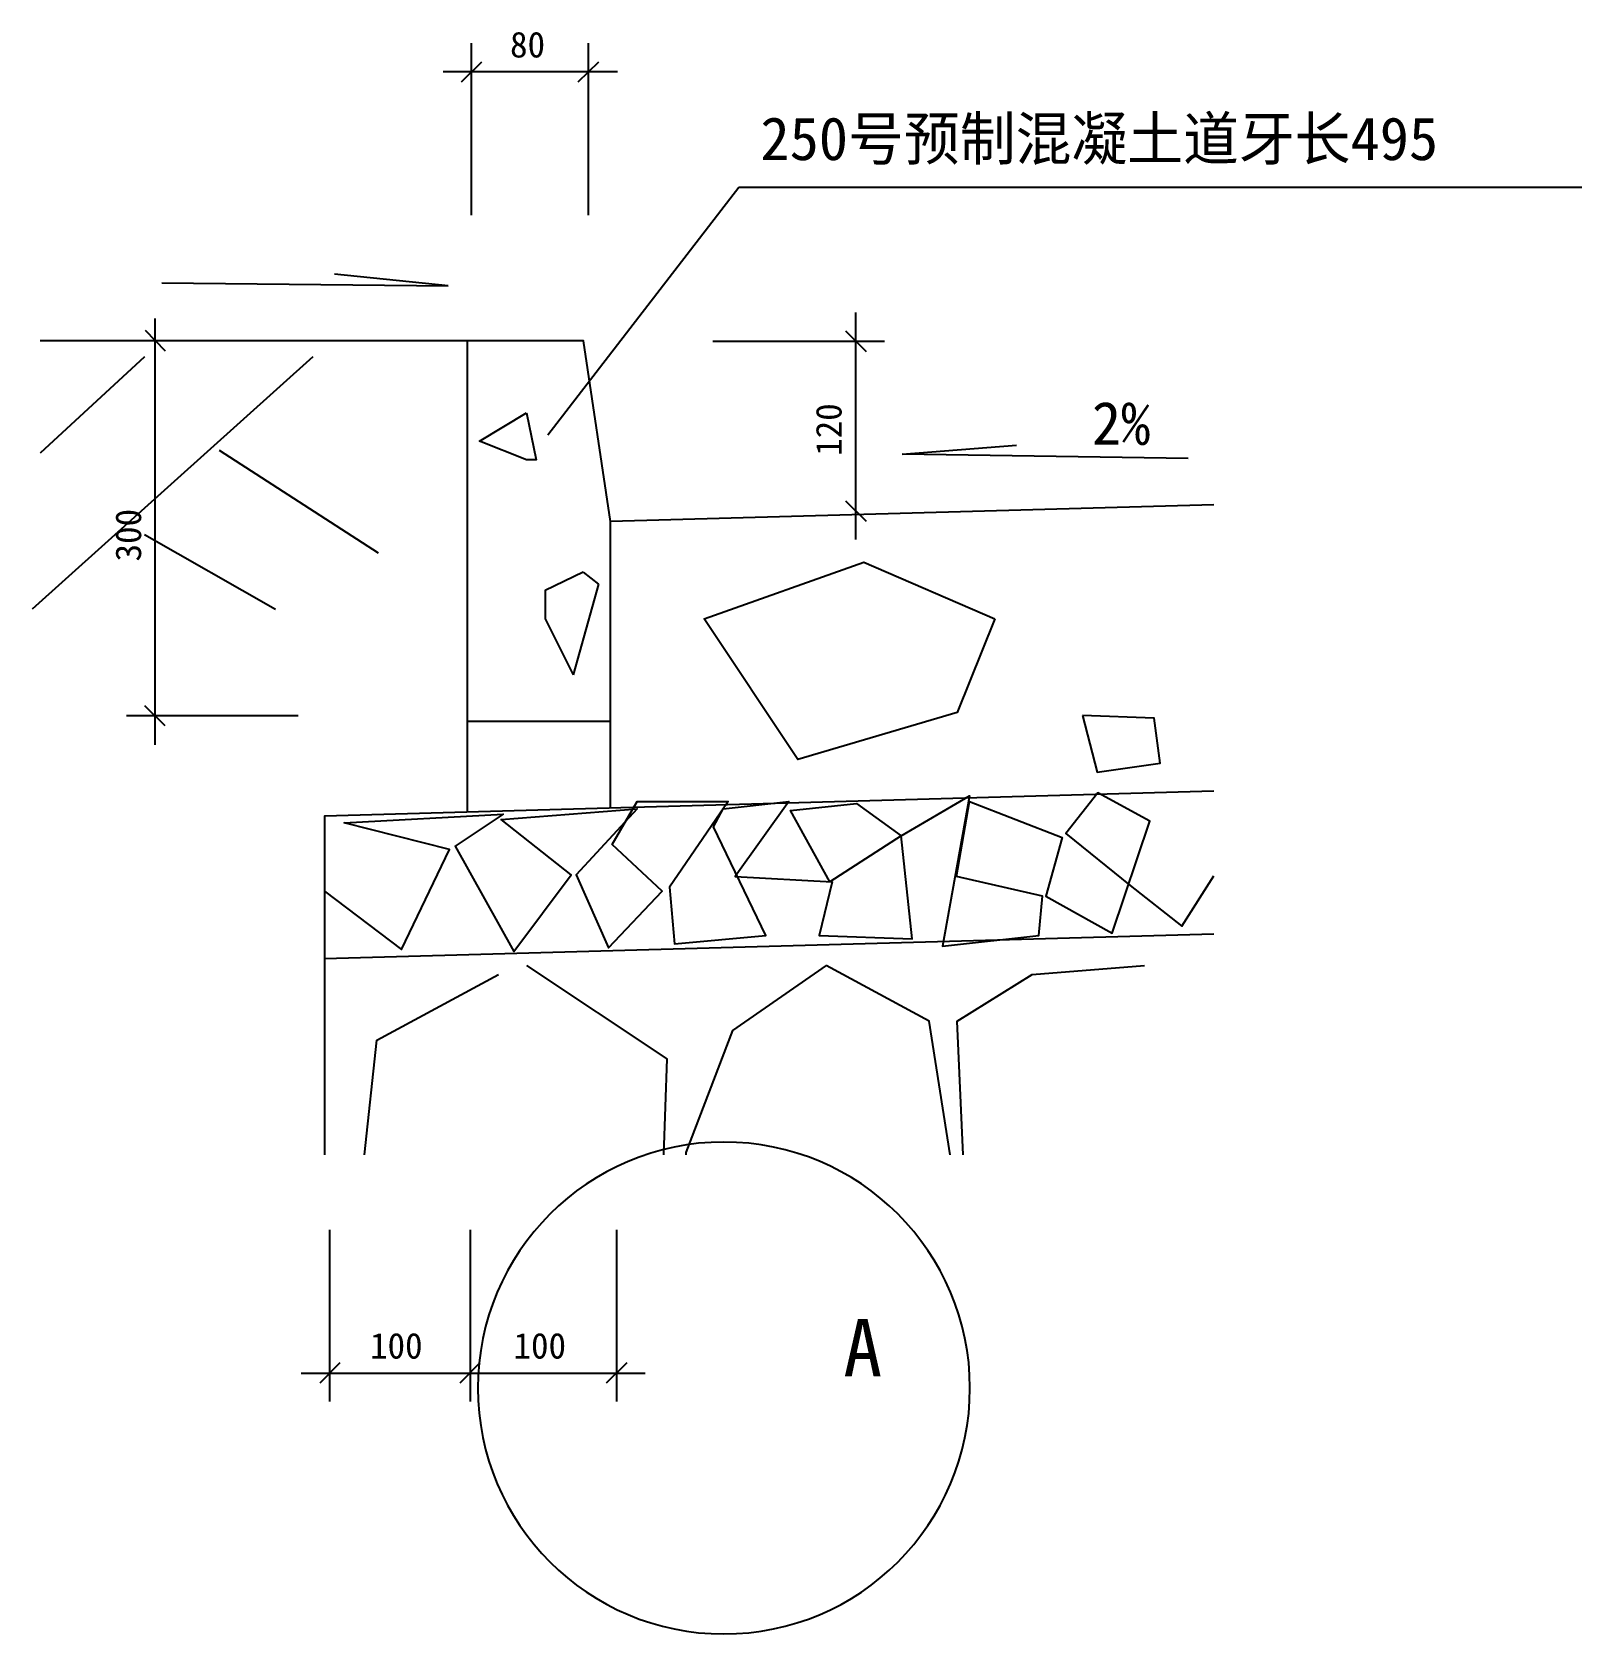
# Model space of a CAD drawing. Header units: metres. Extents: x 343.6 to 379.6, y 69.8 to 107.1.
import ezdxf

# ---------------------------------------------------------------- set-up
doc = ezdxf.new("R2010")
doc.units = ezdxf.units.M
doc.layers.add('ZZ-1', color=7, linetype='Continuous')

msp = doc.modelspace()

# ---------------------------------------------------------------- linework, layer by layer
at = {"layer": 'ZZ-1'}
for p, q in [((353.78, 102.88), (353.78, 106.88)), ((356.51, 102.88), (356.51, 106.88)), ((353.12, 106.22), (357.18, 106.22)), ((355.56, 97.76), (360.01, 103.53)), ((360.01, 103.53), (379.64, 103.53)), ((346.57, 101.3), (353.24, 101.23)), ((353.24, 101.23), (350.59, 101.5)), ((346.42, 90.54), (346.42, 100.47)), ((362.73, 95.32), (362.73, 100.61)), ((359.4, 99.94), (363.4, 99.94)), ((350.09, 99.58), (343.55, 93.7)), ((346.17, 99.58), (343.74, 97.33)), ((347.91, 97.4), (351.61, 95.01)), ((363.81, 97.31), (366.47, 97.52)), ((370.47, 97.21), (363.81, 97.31)), ((346.17, 95.44), (349.22, 93.7)), ((356.38, 94.56), (356.74, 94.28)), ((356.74, 94.28), (356.15, 92.17)), ((349.75, 91.21), (345.75, 91.21)), ((350.48, 79.24), (350.48, 75.24)), ((353.75, 79.24), (353.75, 75.24)), ((357.16, 79.24), (357.16, 75.24)), ((349.82, 75.9), (357.83, 75.9))]:
    msp.add_line(p, q, dxfattribs=at)
for points in [[(353.55, 105.98), (354.02, 106.45)], [(356.27, 105.98), (356.75, 106.45)], [(346.66, 99.71), (346.19, 100.19)], [(362.49, 100.18), (362.97, 99.7)], [(357.02, 89.07), (357.02, 95.74), (356.39, 99.95), (343.74, 99.95)], [(353.69, 88.96), (353.69, 99.95)], [(355.06, 98.27), (355.29, 97.18), (355.06, 97.18), (353.97, 97.61), (355.06, 98.27)], [(371.07, 96.13), (357.02, 95.74)], [(362.49, 96.22), (362.97, 95.75)], [(365.97, 93.47), (365.09, 91.29), (361.38, 90.2), (359.2, 93.47), (362.92, 94.79), (365.97, 93.47)], [(356.38, 94.56), (355.5, 94.13), (355.5, 93.47), (356.15, 92.17)], [(346.65, 90.98), (346.18, 91.45)], [(357.02, 91.08), (353.69, 91.08)], [(368.01, 91.22), (368.35, 89.9), (369.82, 90.11), (369.68, 91.16), (368.01, 91.22)], [(371.07, 89.46), (350.36, 88.88), (350.36, 80.99)], [(350.36, 87.13), (352.15, 85.77), (353.27, 88.1), (350.82, 88.72), (354.52, 88.92), (353.4, 88.18), (354.77, 85.72), (356.1, 87.51), (354.47, 88.8), (357.64, 89.05), (356.22, 87.51), (356.97, 85.81), (358.22, 87.13), (357.06, 88.22), (357.64, 89.22), (359.76, 89.22), (358.39, 87.22), (358.51, 85.9), (360.64, 86.1), (359.42, 88.63), (359.64, 89.05), (361.17, 89.22), (359.92, 87.47), (362.18, 87.35), (361.88, 86.1), (364.04, 86.02), (363.79, 88.42), (362.13, 87.35), (361.21, 89.01), (362.75, 89.17), (363.79, 88.42), (365.38, 89.35), (364.75, 85.85), (366.99, 86.1), (367.08, 87.01), (365.08, 87.47), (365.38, 89.22), (367.54, 88.38), (367.16, 87.01), (368.7, 86.15), (369.58, 88.76), (368.37, 89.42), (367.62, 88.47), (369.12, 87.26), (370.32, 86.31), (371.07, 87.49)], [(371.07, 86.13), (350.36, 85.55)], [(351.29, 80.99), (351.58, 83.66), (354.41, 85.19)], [(355.06, 85.4), (358.33, 83.22), (358.25, 80.99)], [(362.04, 85.4), (359.86, 83.88), (358.77, 81.04), (358.77, 80.99)], [(364.93, 80.99), (364.44, 84.1), (362.04, 85.4)], [(365.23, 80.99), (365.09, 84.1), (366.84, 85.19), (369.45, 85.4)], [(350.72, 76.14), (350.25, 75.67)], [(353.98, 76.14), (353.51, 75.67)], [(357.4, 76.14), (356.92, 75.67)]]:
    msp.add_lwpolyline(points, dxfattribs=at)
msp.add_lwpolyline([(365.39, 75.56, 2291.83), (365.39, 75.55, 2291.83)], format="xyb", dxfattribs=at)

# ---------------------------------------------------------------- texts
for s, height, p in [('80', 0.6, (354.68, 106.55)), ('250号预制混凝土道牙长495', 1, (360.51, 104.16)), ('2%', 1, (368.23, 97.53)), ('A', 1.33, (362.44, 75.83)), ('100', 0.6, (351.42, 76.24)), ('100', 0.6, (354.76, 76.24))]:
    msp.add_text(s, height=height, dxfattribs=at).set_placement(p)
for s, p in [('120', (362.4, 97.27)), ('300', (346.09, 94.81))]:
    msp.add_text(s, height=0.6, rotation=90, dxfattribs=at).set_placement(p)

doc.saveas('drawing.dxf')
